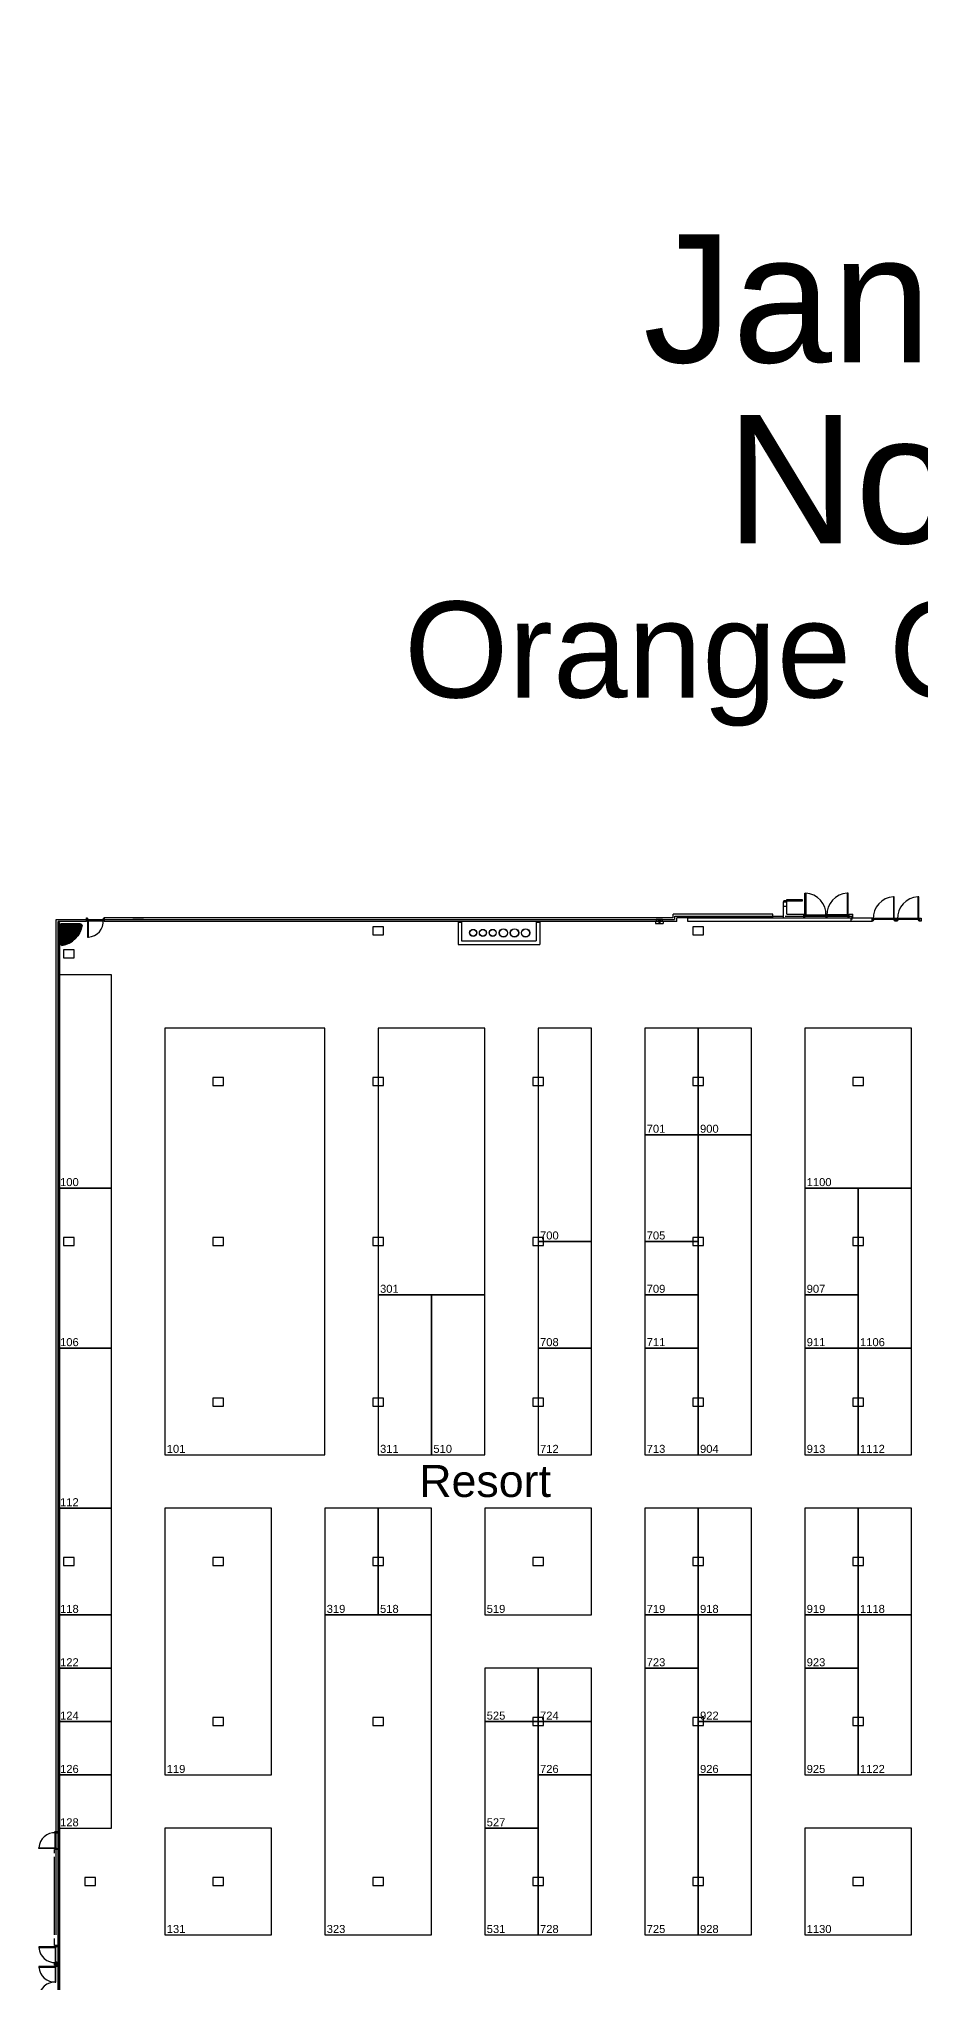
# Model space of a CAD drawing. Extents: x -2543 to 6312, y -522 to 14878.
# Drawn here: x -283 to 1700, y 10334 to 14705 of the extents above; entities that cross this region are included whole.
import ezdxf

# ---------------------------------------------------------------- set-up
doc = ezdxf.new("R2010")
doc.units = 0
doc.header["$LTSCALE"] = 5000
doc.header["$PDSIZE"] = 1
for name, color, linetype in [('BoothNumber', 7, 'Continuous'), ('BoothOutLine', 7, 'Continuous'), ('DRAWINGLAYER', 7, 'Continuous'), ('show_xref', 7, 'Continuous')]:
    doc.layers.add(name, color=color, linetype=linetype)
doc.layers.add('OCCC Phase V$0$2020sc01$0$L01-northsouth$0$S-CONC-COLS', color=7, linetype='Continuous', lineweight=50)
doc.layers.add('OCCC Phase V$0$2020sc01$0$L01-northsouth$0$S-CONC-SHAD', color=253, linetype='Continuous', lineweight=20)
doc.styles.add('Arial&EBMS', font='Arial', dxfattribs={"height": 1})
doc.styles.add('Arial&EBMS&B', font='Arial', dxfattribs={"height": 1})

# ---------------------------------------------------------------- blocks, each defined once
blk = doc.blocks.new('OCCC Phase V$0$2020sc01$0$L01-northsouth$0$c9q')
at = {"layer": 'OCCC Phase V$0$2020sc01$0$L01-northsouth$0$S-CONC-SHAD'}
h = blk.add_hatch(color=256, dxfattribs=at)
edge = h.paths.add_edge_path()
edge.add_line((6, 6), (49.4, 6))
edge.add_line((49.4, 6), (51.4, 8))
edge.add_line((51.4, 8), (53.4, 8))
edge.add_arc((0, 0), 54, 8.5196, 81.4804)
edge.add_line((8, 53.4), (8, 51.4))
edge.add_line((8, 51.4), (6, 49.4))
edge.add_line((6, 49.4), (6, 6))
at = {"layer": 'Defpoints'}
blk.add_point((25, 25), dxfattribs=at)
at = {"layer": 'OCCC Phase V$0$2020sc01$0$L01-northsouth$0$S-CONC-COLS'}
blk.add_lwpolyline([(6, 6), (49.4, 6), (51.4, 8), (53.4, 8, 0.329561), (8, 53.4), (8, 51.4), (6, 49.4)], format="xyb", close=True, dxfattribs=at)
blk = doc.blocks.new('FACILITY_X0000198')
at = {"layer": 'OCCC Phase V$0$2020sc01$0$L01-northsouth$0$S-CONC-SHAD'}
h = blk.add_hatch(color=256, dxfattribs=at)
h.paths.add_polyline_path([(1599.8, 14693), (1599.8, 14705)])
h.paths.add_polyline_path([(1620.2, 14705), (1599.8, 14705)])
h = blk.add_hatch(color=256, dxfattribs=at)
h.paths.add_polyline_path([(1599.8, 14693), (1599.8, 14705)])
h.paths.add_polyline_path([(1620.2, 14705), (1599.8, 14705)])
at = {"layer": 'show_xref'}
h = blk.add_hatch(color=0, dxfattribs=at)
edge = h.paths.add_edge_path()
edge.add_line((-234, 12714), (-234, 12670.6))
edge.add_line((-234, 12670.6), (-232, 12668.6))
edge.add_line((-232, 12668.6), (-232, 12666.6))
edge.add_arc((-240, 12720), 54, 278.5196, 351.4804)
edge.add_line((-186.6, 12712), (-188.6, 12712))
edge.add_line((-188.6, 12712), (-190.6, 12714))
edge.add_line((-190.6, 12714), (-234, 12714))
at = {"layer": 'show_xref', "color": 0}
for p, q in [((1400, 12764), (1392, 12764)), ((1392, 12754), (1392, 12764)), ((1393.6, 12764.1), (1393.6, 12764)), ((1393.6, 12764), (1398.4, 12764)), ((1398.4, 12764), (1398.4, 12764.1)), ((1400, 12754), (1400, 12764)), ((-244, 10440), (-244, 12724)), ((-244, 12724), (1147.4, 12724)), ((-240, 10816), (-240, 12720)), ((-176, 12720), (-240, 12720)), ((-236, 12716), (-240, 12720)), ((-176, 12720), (-176, 12728)), ((-176, 12726.4), (-176, 12721.6)), ((-175.9, 12726.4), (-176, 12726.4)), ((-176, 12721.6), (-175.9, 12721.6)), ((-136.1, 12726.4), (-136, 12726.4)), ((-136, 12721.6), (-136.1, 12721.6)), ((1144, 12728), (-136, 12728)), ((-136, 12720), (-136, 12728)), ((-136, 12726.4), (-136, 12721.6)), ((1152, 12720), (-136, 12720)), ((-72, 12728), (-48, 12728)), ((1122, 12720), (1104, 12720)), ((1368, 12736), (1144, 12736)), ((1144, 12728), (1144, 12736)), ((1147.5, 12732), (1392, 12732)), ((1147.5, 12724), (1147.5, 12732)), ((1368, 12728), (1152, 12728)), ((1152, 12720), (1152, 12728)), ((1368, 12728), (1368, 12736)), ((1392, 12728), (1392, 12754)), ((1392, 12754), (1400, 12754)), ((1392, 12728), (1438, 12728)), ((1396, 12732), (1546, 12732)), ((1400, 12736), (1400, 12754)), ((1400, 12736), (1438, 12736)), ((1438, 12728), (1438, 12736)), ((1438, 12729.6), (1438, 12734.4)), ((1438, 12734.4), (1438.1, 12734.4)), ((1438.1, 12729.6), (1438, 12729.6)), ((1487.4, 12731.2), (1487.4, 12732.8)), ((1487.5, 12732.9), (1488, 12732.9)), ((1487.5, 12732.8), (1487.5, 12731.2)), ((1488.1, 12732.8), (1487.5, 12732.8)), ((1487.5, 12731.2), (1488.1, 12731.2)), ((1488, 12731.1), (1487.5, 12731.1)), ((1488, 12732.9), (1488, 12734.8)), ((1488, 12729.2), (1488, 12731.1)), ((1489.9, 12734.9), (1488.1, 12734.9)), ((1488.1, 12734.8), (1489.9, 12734.8)), ((1488.1, 12734.8), (1488.1, 12732.8)), ((1488.1, 12731.2), (1488.1, 12729.2)), ((1489.9, 12729.2), (1488.1, 12729.2)), ((1488.1, 12729.1), (1489.9, 12729.1)), ((1489.9, 12734.8), (1489.9, 12732.8)), ((1489.9, 12732.8), (1490.5, 12732.8)), ((1489.9, 12731.2), (1489.9, 12729.2)), ((1490.5, 12731.2), (1489.9, 12731.2)), ((1490, 12732.9), (1490, 12734.8)), ((1490.5, 12732.9), (1490, 12732.9)), ((1490, 12729.2), (1490, 12731.1)), ((1490, 12731.1), (1490.5, 12731.1)), ((1490.5, 12732.8), (1490.5, 12731.2)), ((1490.6, 12731.2), (1490.6, 12732.8)), ((1540, 12734.4), (1539.9, 12734.4)), ((1539.9, 12729.6), (1540, 12729.6)), ((1540, 12728), (1540, 12736)), ((1540, 12736), (1548, 12736)), ((1540, 12729.6), (1540, 12734.4)), ((1540, 12728), (1548, 12728)), ((1546, 12732), (1546, 12723.8)), ((1548, 12728), (1548, 12736)), ((1592, 12726.1), (1592.1, 12726.1)), ((1592, 12721.4), (1592, 12726.1)), ((1592.1, 12721.4), (1592, 12721.4)), ((1644, 12726.1), (1643.9, 12726.1)), ((1643.9, 12721.4), (1644, 12721.4)), ((1644, 12721.4), (1644, 12726.1)), ((1647, 12726.1), (1647.1, 12726.1)), ((1647, 12721.4), (1647, 12726.1)), ((1647.1, 12721.4), (1647, 12721.4)), ((1699, 12726.1), (1698.9, 12726.1)), ((1698.9, 12721.4), (1699, 12721.4)), ((1699, 12721.4), (1699, 12726.1)), ((-240, -236), (-240, 12716)), ((-238, -238), (-238, 12718)), ((-236, -236), (-236, 12716)), ((492, 12708), (468, 12708)), ((468, 12708), (468, 12690)), ((468, 12690), (492, 12690)), ((492, 12690), (492, 12708)), ((492, 12708), (492, 12708)), ((660, 12718), (668, 12718)), ((660, 12718), (660, 12668)), ((668, 12718), (668, 12676)), ((668, 12676), (836, 12676)), ((836, 12718), (844, 12718)), ((836, 12718), (836, 12676)), ((844, 12718), (844, 12668)), ((1104, 12716), (1104, 12716)), ((1122, 12716), (1122, 12716)), ((1212, 12708), (1188, 12708)), ((1188, 12708), (1188, 12690)), ((1188, 12690), (1212, 12690)), ((1212, 12690), (1212, 12708)), ((1212, 12708), (1212, 12708)), ((-204, 12655.8), (-228, 12655.8)), ((-228, 12655.8), (-228, 12637.8)), ((-228, 12637.8), (-204, 12637.8)), ((-204, 12637.8), (-204, 12655.8)), ((-204, 12655.8), (-204, 12655.8)), ((660, 12668), (844, 12668)), ((132, 12369), (108, 12369)), ((108, 12369), (108, 12351)), ((108, 12351), (132, 12351)), ((132, 12351), (132, 12369)), ((132, 12369), (132, 12369)), ((492, 12369), (468, 12369)), ((468, 12369), (468, 12351)), ((468, 12351), (492, 12351)), ((492, 12351), (492, 12369)), ((492, 12369), (492, 12369)), ((852, 12369), (828, 12369)), ((828, 12369), (828, 12351)), ((828, 12351), (852, 12351)), ((852, 12351), (852, 12369)), ((852, 12369), (852, 12369)), ((1212, 12369), (1188, 12369)), ((1188, 12369), (1188, 12351)), ((1188, 12351), (1212, 12351)), ((1212, 12351), (1212, 12369)), ((1212, 12369), (1212, 12369)), ((1572, 12369), (1548, 12369)), ((1548, 12369), (1548, 12351)), ((1548, 12351), (1572, 12351)), ((1572, 12351), (1572, 12369)), ((1572, 12369), (1572, 12369)), ((-204, 12009), (-228, 12009)), ((-228, 12009), (-228, 11991)), ((-228, 11991), (-204, 11991)), ((-204, 11991), (-204, 12009)), ((-204, 12009), (-204, 12009)), ((132, 12009), (108, 12009)), ((108, 12009), (108, 11991)), ((108, 11991), (132, 11991)), ((132, 11991), (132, 12009)), ((132, 12009), (132, 12009)), ((492, 12009), (468, 12009)), ((468, 12009), (468, 11991)), ((468, 11991), (492, 11991)), ((492, 11991), (492, 12009)), ((492, 12009), (492, 12009)), ((852, 12009), (828, 12009)), ((828, 12009), (828, 11991)), ((828, 11991), (852, 11991)), ((852, 11991), (852, 12009)), ((852, 12009), (852, 12009)), ((1212, 12009), (1188, 12009)), ((1188, 12009), (1188, 11991)), ((1188, 11991), (1212, 11991)), ((1212, 11991), (1212, 12009)), ((1212, 12009), (1212, 12009)), ((1572, 12009), (1548, 12009)), ((1548, 12009), (1548, 11991)), ((1548, 11991), (1572, 11991)), ((1572, 11991), (1572, 12009)), ((1572, 12009), (1572, 12009)), ((132, 11647.8), (108, 11647.8)), ((108, 11647.8), (108, 11629.8)), ((108, 11629.8), (132, 11629.8)), ((132, 11629.8), (132, 11647.8)), ((132, 11647.8), (132, 11647.8)), ((492, 11647.8), (468, 11647.8)), ((468, 11647.8), (468, 11629.8)), ((468, 11629.8), (492, 11629.8)), ((492, 11629.8), (492, 11647.8)), ((492, 11647.8), (492, 11647.8)), ((852, 11647.8), (828, 11647.8)), ((828, 11647.8), (828, 11629.8)), ((828, 11629.8), (852, 11629.8)), ((852, 11629.8), (852, 11647.8)), ((852, 11647.8), (852, 11647.8)), ((1212, 11647.8), (1188, 11647.8)), ((1188, 11647.8), (1188, 11629.8)), ((1188, 11629.8), (1212, 11629.8)), ((1212, 11629.8), (1212, 11647.8)), ((1212, 11647.8), (1212, 11647.8)), ((1572, 11647.8), (1548, 11647.8)), ((1548, 11647.8), (1548, 11629.8)), ((1548, 11629.8), (1572, 11629.8)), ((1572, 11629.8), (1572, 11647.8)), ((1572, 11647.8), (1572, 11647.8)), ((-204, 11289), (-228, 11289)), ((-228, 11289), (-228, 11271)), ((-204, 11271), (-204, 11289)), ((-204, 11289), (-204, 11289)), ((132, 11289), (108, 11289)), ((108, 11289), (108, 11271)), ((132, 11271), (132, 11289)), ((132, 11289), (132, 11289)), ((492, 11289), (468, 11289)), ((468, 11289), (468, 11271)), ((492, 11271), (492, 11289)), ((492, 11289), (492, 11289)), ((852, 11289), (828, 11289)), ((828, 11289), (828, 11271)), ((852, 11271), (852, 11289)), ((852, 11289), (852, 11289)), ((1212, 11289), (1188, 11289)), ((1188, 11289), (1188, 11271)), ((1212, 11271), (1212, 11289)), ((1212, 11289), (1212, 11289)), ((1572, 11289), (1548, 11289)), ((1548, 11289), (1548, 11271)), ((1572, 11271), (1572, 11289)), ((1572, 11289), (1572, 11289)), ((-228, 11271), (-204, 11271)), ((108, 11271), (132, 11271)), ((468, 11271), (492, 11271)), ((828, 11271), (852, 11271)), ((1188, 11271), (1212, 11271)), ((1548, 11271), (1572, 11271)), ((132, 10929), (108, 10929)), ((108, 10929), (108, 10911)), ((132, 10911), (132, 10929)), ((132, 10929), (132, 10929)), ((492, 10929), (468, 10929)), ((468, 10929), (468, 10911)), ((492, 10911), (492, 10929)), ((492, 10929), (492, 10929)), ((852, 10929), (828, 10929)), ((828, 10929), (828, 10911)), ((852, 10911), (852, 10929)), ((852, 10929), (852, 10929)), ((1212, 10929), (1188, 10929)), ((1188, 10929), (1188, 10911)), ((1212, 10911), (1212, 10929)), ((1212, 10929), (1212, 10929)), ((1572, 10929), (1548, 10929)), ((1548, 10929), (1548, 10911)), ((1572, 10911), (1572, 10929)), ((1572, 10929), (1572, 10929)), ((108, 10911), (132, 10911)), ((468, 10911), (492, 10911)), ((828, 10911), (852, 10911)), ((1188, 10911), (1212, 10911)), ((1548, 10911), (1572, 10911)), ((-240, 10816), (-240, 10696)), ((-240, 10672), (-248, 10672)), ((-246.4, 10672), (-246.4, 10671.9)), ((-241.6, 10672), (-246.4, 10672)), ((-241.6, 10671.9), (-241.6, 10672)), ((-240, 10672), (-240, 10696)), ((-248, 10624), (-248, 10632)), ((-240, 10632), (-248, 10632)), ((-246.4, 10632), (-246.4, 10632.1)), ((-241.6, 10632), (-246.4, 10632)), ((-241.6, 10632.1), (-241.6, 10632)), ((-240, 10416), (-240, 10632)), ((-248, 10440), (-248, 10616)), ((-248, 10548), (-248, 10572)), ((-156, 10569), (-180, 10569)), ((-180, 10569), (-180, 10551)), ((-180, 10551), (-156, 10551)), ((-156, 10551), (-156, 10569)), ((-156, 10569), (-156, 10569)), ((132, 10569), (108, 10569)), ((108, 10569), (108, 10551)), ((108, 10551), (132, 10551)), ((132, 10551), (132, 10569)), ((132, 10569), (132, 10569)), ((492, 10569), (468, 10569)), ((468, 10569), (468, 10551)), ((468, 10551), (492, 10551)), ((492, 10551), (492, 10569)), ((492, 10569), (492, 10569)), ((852, 10569), (828, 10569)), ((828, 10569), (828, 10551)), ((828, 10551), (852, 10551)), ((852, 10551), (852, 10569)), ((852, 10569), (852, 10569)), ((1212, 10569), (1188, 10569)), ((1188, 10569), (1188, 10551)), ((1188, 10551), (1212, 10551)), ((1212, 10551), (1212, 10569)), ((1212, 10569), (1212, 10569)), ((1572, 10569), (1548, 10569)), ((1548, 10569), (1548, 10551)), ((1548, 10551), (1572, 10551)), ((1572, 10551), (1572, 10569)), ((1572, 10569), (1572, 10569)), ((-248, 10416), (-248, 10432)), ((-248, 10416), (-240, 10416)), ((-241.6, 10416), (-246.4, 10416)), ((-246.4, 10416), (-246.4, 10415.9)), ((-241.6, 10415.9), (-241.6, 10416)), ((-248, 10376), (-240, 10376)), ((-248, 10372), (-248, 10376)), ((-240, 10372), (-248, 10372)), ((-246.4, 10376), (-246.4, 10376.1)), ((-241.6, 10376), (-246.4, 10376)), ((-246.4, 10372), (-246.4, 10371.9)), ((-241.6, 10372), (-246.4, 10372)), ((-241.6, 10376.1), (-241.6, 10376)), ((-241.6, 10371.9), (-241.6, 10372)), ((-240, 10376), (-240, 10372))]:
    blk.add_line(p, q, dxfattribs=at)
for points in [[(1393.2, 12764.1, -0.414214), (1393.1, 12764.2), (1393.1, 12765.9, -0.414214), (1393.2, 12766), (1395.1, 12766), (1395.1, 12766.5, -0.414214), (1395.2, 12766.6), (1396.7, 12766.6, -0.414214), (1396.9, 12766.5), (1396.9, 12766), (1398.7, 12766, -0.414214), (1398.9, 12765.9), (1398.9, 12764.2, -0.414214), (1398.7, 12764.1), (1398.4, 12764.1), (1398.4, 12764.2), (1398.7, 12764.2), (1398.7, 12765.9), (1396.7, 12765.9), (1396.7, 12766.5), (1395.2, 12766.5), (1395.2, 12765.9), (1393.2, 12765.9), (1393.2, 12764.2), (1393.6, 12764.2), (1393.6, 12764.1)], [(-175.9, 12726.8, -0.414214), (-175.8, 12726.9), (-174.1, 12726.9, -0.414214), (-174, 12726.8), (-174, 12724.9), (-173.5, 12724.9, -0.414214), (-173.4, 12724.8), (-173.4, 12723.2, -0.414214), (-173.5, 12723.1), (-174, 12723.1), (-174, 12721.2, -0.414214), (-174.1, 12721.1), (-175.8, 12721.1, -0.414214), (-175.9, 12721.2), (-175.9, 12721.6), (-175.8, 12721.6), (-175.8, 12721.2), (-174.1, 12721.2), (-174.1, 12723.2), (-173.5, 12723.2), (-173.5, 12724.8), (-174.1, 12724.8), (-174.1, 12726.8), (-175.8, 12726.8), (-175.8, 12726.4), (-175.9, 12726.4)], [(-136.1, 12726.8, 0.414214), (-136.2, 12726.9), (-137.9, 12726.9, 0.414214), (-138, 12726.8), (-138, 12724.9), (-138.5, 12724.9, 0.414214), (-138.6, 12724.8), (-138.6, 12723.2, 0.414214), (-138.5, 12723.1), (-138, 12723.1), (-138, 12721.2, 0.414214), (-137.9, 12721.1), (-136.2, 12721.1, 0.414214), (-136.1, 12721.2), (-136.1, 12721.6), (-136.2, 12721.6), (-136.2, 12721.2), (-137.9, 12721.2), (-137.9, 12723.2), (-138.5, 12723.2), (-138.5, 12724.8), (-137.9, 12724.8), (-137.9, 12726.8), (-136.2, 12726.8), (-136.2, 12726.4), (-136.1, 12726.4)], [(1438.1, 12729.2, 0.414214), (1438.2, 12729.1), (1439.9, 12729.1, 0.414214), (1440, 12729.2), (1440, 12731.1), (1440.5, 12731.1, 0.414214), (1440.6, 12731.2), (1440.6, 12732.8, 0.414214), (1440.5, 12732.9), (1440, 12732.9), (1440, 12734.8, 0.414214), (1439.9, 12734.9), (1438.2, 12734.9, 0.414214), (1438.1, 12734.8), (1438.1, 12734.4), (1438.2, 12734.4), (1438.2, 12734.8), (1439.9, 12734.8), (1439.9, 12732.8), (1440.5, 12732.8), (1440.5, 12731.2), (1439.9, 12731.2), (1439.9, 12729.2), (1438.2, 12729.2), (1438.2, 12729.6), (1438.1, 12729.6)], [(1539.9, 12729.2, -0.414214), (1539.8, 12729.1), (1538.1, 12729.1, -0.414214), (1538, 12729.2), (1538, 12731.1), (1537.5, 12731.1, -0.414214), (1537.4, 12731.2), (1537.4, 12732.8, -0.414214), (1537.5, 12732.9), (1538, 12732.9), (1538, 12734.8, -0.414214), (1538.1, 12734.9), (1539.8, 12734.9, -0.414214), (1539.9, 12734.8), (1539.9, 12734.4), (1539.8, 12734.4), (1539.8, 12734.8), (1538.1, 12734.8), (1538.1, 12732.8), (1537.5, 12732.8), (1537.5, 12731.2), (1538.1, 12731.2), (1538.1, 12729.2), (1539.8, 12729.2), (1539.8, 12729.6), (1539.9, 12729.6)], [(1592.1, 12721, 0.414214), (1592.2, 12720.9), (1593.9, 12720.9, 0.414214), (1594, 12721), (1594, 12722.9), (1594.5, 12722.9, 0.414214), (1594.6, 12723), (1594.6, 12724.5, 0.414214), (1594.5, 12724.6), (1594, 12724.6), (1594, 12726.5, 0.414214), (1593.9, 12726.6), (1592.2, 12726.6, 0.414214), (1592.1, 12726.5), (1592.1, 12726.1), (1592.2, 12726.1), (1592.2, 12726.5), (1593.9, 12726.5), (1593.9, 12724.5), (1594.5, 12724.5), (1594.5, 12723), (1593.9, 12723), (1593.9, 12721), (1592.2, 12721), (1592.2, 12721.4), (1592.1, 12721.4)], [(1643.9, 12721, -0.414214), (1643.8, 12720.9), (1642.1, 12720.9, -0.414214), (1642, 12721), (1642, 12722.9), (1641.5, 12722.9, -0.414214), (1641.4, 12723), (1641.4, 12724.5, -0.414214), (1641.5, 12724.6), (1642, 12724.6), (1642, 12726.5, -0.414214), (1642.1, 12726.6), (1643.8, 12726.6, -0.414214), (1643.9, 12726.5), (1643.9, 12726.1), (1643.8, 12726.1), (1643.8, 12726.5), (1642.1, 12726.5), (1642.1, 12724.5), (1641.5, 12724.5), (1641.5, 12723), (1642.1, 12723), (1642.1, 12721), (1643.8, 12721), (1643.8, 12721.4), (1643.9, 12721.4)], [(1647.1, 12721, 0.414214), (1647.2, 12720.9), (1648.9, 12720.9, 0.414214), (1649, 12721), (1649, 12722.9), (1649.5, 12722.9, 0.414214), (1649.6, 12723), (1649.6, 12724.5, 0.414214), (1649.5, 12724.6), (1649, 12724.6), (1649, 12726.5, 0.414214), (1648.9, 12726.6), (1647.2, 12726.6, 0.414214), (1647.1, 12726.5), (1647.1, 12726.1), (1647.2, 12726.1), (1647.2, 12726.5), (1648.9, 12726.5), (1648.9, 12724.5), (1649.5, 12724.5), (1649.5, 12723), (1648.9, 12723), (1648.9, 12721), (1647.2, 12721), (1647.2, 12721.4), (1647.1, 12721.4)], [(1698.9, 12721, -0.414214), (1698.8, 12720.9), (1697.1, 12720.9, -0.414214), (1697, 12721), (1697, 12722.9), (1696.5, 12722.9, -0.414214), (1696.4, 12723), (1696.4, 12724.5, -0.414214), (1696.5, 12724.6), (1697, 12724.6), (1697, 12726.5, -0.414214), (1697.1, 12726.6), (1698.8, 12726.6, -0.414214), (1698.9, 12726.5), (1698.9, 12726.1), (1698.8, 12726.1), (1698.8, 12726.5), (1697.1, 12726.5), (1697.1, 12724.5), (1696.5, 12724.5), (1696.5, 12723), (1697.1, 12723), (1697.1, 12721), (1698.8, 12721), (1698.8, 12721.4), (1698.9, 12721.4)], [(-241.2, 10671.9, -0.414214), (-241.1, 10671.8), (-241.1, 10670.1, -0.414214), (-241.2, 10670), (-243.1, 10670), (-243.1, 10669.5, -0.414214), (-243.2, 10669.4), (-244.8, 10669.4, -0.414214), (-244.9, 10669.5), (-244.9, 10670), (-246.8, 10670, -0.414214), (-246.9, 10670.1), (-246.9, 10671.8, -0.414214), (-246.8, 10671.9), (-246.4, 10671.9), (-246.4, 10671.8), (-246.8, 10671.8), (-246.8, 10670.1), (-244.8, 10670.1), (-244.8, 10669.5), (-243.2, 10669.5), (-243.2, 10670.1), (-241.2, 10670.1), (-241.2, 10671.8), (-241.6, 10671.8), (-241.6, 10671.9)], [(-241.2, 10632.1, 0.414214), (-241.1, 10632.2), (-241.1, 10633.9, 0.414214), (-241.2, 10634), (-243.1, 10634), (-243.1, 10634.5, 0.414214), (-243.2, 10634.6), (-244.8, 10634.6, 0.414214), (-244.9, 10634.5), (-244.9, 10634), (-246.8, 10634, 0.414214), (-246.9, 10633.9), (-246.9, 10632.2, 0.414214), (-246.8, 10632.1), (-246.4, 10632.1), (-246.4, 10632.2), (-246.8, 10632.2), (-246.8, 10633.9), (-244.8, 10633.9), (-244.8, 10634.5), (-243.2, 10634.5), (-243.2, 10633.9), (-241.2, 10633.9), (-241.2, 10632.2), (-241.6, 10632.2), (-241.6, 10632.1)], [(-241.2, 10415.9, -0.414214), (-241.1, 10415.8), (-241.1, 10414.1, -0.414214), (-241.2, 10414), (-243.1, 10414), (-243.1, 10413.5, -0.414214), (-243.2, 10413.4), (-244.8, 10413.4, -0.414214), (-244.9, 10413.5), (-244.9, 10414), (-246.8, 10414, -0.414214), (-246.9, 10414.1), (-246.9, 10415.8, -0.414214), (-246.8, 10415.9), (-246.4, 10415.9), (-246.4, 10415.8), (-246.8, 10415.8), (-246.8, 10414.1), (-244.8, 10414.1), (-244.8, 10413.5), (-243.2, 10413.5), (-243.2, 10414.1), (-241.2, 10414.1), (-241.2, 10415.8), (-241.6, 10415.8), (-241.6, 10415.9)], [(-241.2, 10376.1, 0.414214), (-241.1, 10376.2), (-241.1, 10377.9, 0.414214), (-241.2, 10378), (-243.1, 10378), (-243.1, 10378.5, 0.414214), (-243.2, 10378.6), (-244.8, 10378.6, 0.414214), (-244.9, 10378.5), (-244.9, 10378), (-246.8, 10378, 0.414214), (-246.9, 10377.9), (-246.9, 10376.2, 0.414214), (-246.8, 10376.1), (-246.4, 10376.1), (-246.4, 10376.2), (-246.8, 10376.2), (-246.8, 10377.9), (-244.8, 10377.9), (-244.8, 10378.5), (-243.2, 10378.5), (-243.2, 10377.9), (-241.2, 10377.9), (-241.2, 10376.2), (-241.6, 10376.2), (-241.6, 10376.1)], [(-241.2, 10371.9, -0.414214), (-241.1, 10371.8), (-241.1, 10370.1, -0.414214), (-241.2, 10370), (-243.1, 10370), (-243.1, 10369.5, -0.414214), (-243.2, 10369.4), (-244.8, 10369.4, -0.414214), (-244.9, 10369.5), (-244.9, 10370), (-246.8, 10370, -0.414214), (-246.9, 10370.1), (-246.9, 10371.8, -0.414214), (-246.8, 10371.9), (-246.4, 10371.9), (-246.4, 10371.8), (-246.8, 10371.8), (-246.8, 10370.1), (-244.8, 10370.1), (-244.8, 10369.5), (-243.2, 10369.5), (-243.2, 10370.1), (-241.2, 10370.1), (-241.2, 10371.8), (-241.6, 10371.8), (-241.6, 10371.9)]]:
    blk.add_lwpolyline(points, format="xyb", close=True, dxfattribs=at)
for points in [[(1435.3, 12768.3), (1399.4, 12768.3), (1399.4, 12766.5), (1435.3, 12766.5)], [(1442.3, 12783.3), (1442.3, 12735.4), (1440.5, 12735.4), (1440.5, 12783.3)], [(1535.7, 12783.3), (1535.7, 12735.4), (1537.5, 12735.4), (1537.5, 12783.3)], [(1639.7, 12775), (1639.7, 12727.2), (1641.5, 12727.2), (1641.5, 12775)], [(1694.7, 12775), (1694.7, 12727.2), (1696.5, 12727.2), (1696.5, 12775)], [(-138.1, 12722.9), (-173.9, 12722.9), (-173.9, 12721.1), (-138.1, 12721.1)], [(-171.7, 12684.7), (-171.7, 12720.6), (-173.5, 12720.6), (-173.5, 12684.7)], [(1487.9, 12733.1), (1440.1, 12733.1), (1440.1, 12734.9), (1487.9, 12734.9)], [(1490.1, 12733.1), (1537.9, 12733.1), (1537.9, 12734.9), (1490.1, 12734.9)], [(1544, 12720.2), (1592, 12720.2), (1592, 12727.2), (1544, 12727.2)], [(1594.1, 12724.9), (1641.9, 12724.9), (1641.9, 12726.6), (1594.1, 12726.6)], [(1649.1, 12724.9), (1696.9, 12724.9), (1696.9, 12726.6), (1649.1, 12726.6)], [(-245.1, 10669.9), (-245.1, 10634.1), (-246.9, 10634.1), (-246.9, 10669.9)], [(-283.3, 10636.3), (-247.4, 10636.3), (-247.4, 10634.5), (-283.3, 10634.5)], [(-283.3, 10411.7), (-247.4, 10411.7), (-247.4, 10413.5), (-283.3, 10413.5)], [(-245.1, 10378.1), (-245.1, 10413.9), (-246.9, 10413.9), (-246.9, 10378.1)], [(-283.3, 10367.7), (-247.4, 10367.7), (-247.4, 10369.5), (-283.3, 10369.5)], [(-245.1, 10334.1), (-245.1, 10369.9), (-246.9, 10369.9), (-246.9, 10334.1)]]:
    blk.add_lwpolyline(points, close=True, dxfattribs=at)
blk.add_lwpolyline([(1104, 12720), (1104, 12716, 0.414214), (1105, 12715), (1121, 12715, 0.414214), (1122, 12716), (1122, 12720)], format="xyb", dxfattribs=at)
blk.add_lwpolyline([(1120, 12720), (1120, 12724), (1106, 12724), (1106, 12720)], dxfattribs=at)
at = {"layer": 'show_xref', "color": 0, "linetype": 'Continuous'}
blk.add_lwpolyline([(1544, 12727.2), (1176, 12727.2), (1176, 12720.2), (1544, 12720.2)], dxfattribs=at)
for points in [[(1644, 12720.2), (1644, 12727.2), (1647, 12727.2), (1647, 12720.2)], [(1699, 12720.2), (1699, 12727.2), (1702, 12727.2), (1702, 12720.2)]]:
    blk.add_lwpolyline(points, close=True, dxfattribs=at)
at = {"layer": 'show_xref', "color": 0}
for centre, radius in [((1399.4, 12766), 0.375), ((-174, 12720.6), 0.375), ((1113, 12720), 3), ((1440, 12735.4), 0.375), ((1538, 12735.4), 0.375), ((1642, 12727.1), 0.375), ((1697, 12727.1), 0.375), ((694, 12694), 8), ((694, 12694), 7.5), ((716, 12694), 8), ((716, 12694), 7.5), ((738, 12694), 8), ((738, 12694), 7.5), ((762, 12694), 9.5), ((762, 12694), 9), ((787, 12694), 9.5), ((787, 12694), 9), ((812, 12694), 9.5), ((812, 12694), 9), ((-247.4, 10634), 0.375), ((-247.4, 10414), 0.375), ((-247.4, 10370), 0.375)]:
    blk.add_circle(centre, radius, dxfattribs=at)
for centre, radius, start, end in [((1440, 12735.4), 48, 357.311, 87.311), ((1538, 12735.4), 48, 92.689, 182.689), ((1642, 12727.1), 48, 92.689, 182.689), ((1697, 12727.1), 48, 92.689, 182.689), ((-174, 12720.6), 36, 273.5857, 3.5856), ((1487.5, 12732.8), 0.125, 90, 180), ((1487.5, 12731.2), 0.125, 180, 270), ((1488.1, 12734.8), 0.125, 90, 180), ((1488.1, 12729.2), 0.125, 180, 270), ((1489.9, 12734.8), 0.125, 0, 90), ((1489.9, 12729.2), 0.125, 270, 0), ((1490.5, 12732.8), 0.125, 0, 90), ((1490.5, 12731.2), 0.125, 270, 0), ((-247.4, 10634), 36, 86.4144, 176.4143), ((-247.4, 10414), 36, 183.5857, 273.5856), ((-247.4, 10370), 36, 183.5857, 273.5856), ((-247.4, 10298), 36, 86.4144, 176.4143)]:
    blk.add_arc(centre, radius, start, end, dxfattribs=at)
for p in [(1398.9, 12766), (-174, 12721.1), (-138, 12721.1), (1440, 12734.9), (1488, 12734.9), (1490, 12734.9), (1538, 12734.9), (1594, 12726.6), (1642, 12726.6), (1649, 12726.6), (1697, 12726.6), (-246.9, 10670), (-246.9, 10634), (-246.9, 10414), (-246.9, 10378), (-246.9, 10370)]:
    blk.add_point(p, dxfattribs=at)
at = {"layer": 'show_xref', "color": 0, "rotation": 269.9999999779589}
blk.add_blockref('OCCC Phase V$0$2020sc01$0$L01-northsouth$0$c9q', (-240, 12720), dxfattribs=at)

msp = doc.modelspace()

# ---------------------------------------------------------------- linework, layer by layer
at = {"layer": 'BoothOutLine'}
for points in [[(-240, 12600), (-240, 12120), (-120, 12120), (-120, 12600), (-240, 12600)], [(0, 12480), (0, 11520), (360, 11520), (360, 12480), (0, 12480)], [(480, 12480), (480, 11880), (720, 11880), (720, 12480), (480, 12480)], [(840, 12480), (840, 12000), (960, 12000), (960, 12480), (840, 12480)], [(1080, 12480), (1080, 12240), (1200, 12240), (1200, 12480), (1080, 12480)], [(1200, 12480), (1200, 12240), (1320, 12240), (1320, 12480), (1200, 12480)], [(1440, 12480), (1440, 12120), (1680, 12120), (1680, 12480), (1440, 12480)], [(1080, 12240), (1080, 12000), (1200, 12000), (1200, 12240), (1080, 12240)], [(1200, 12240), (1200, 11520), (1320, 11520), (1320, 12240), (1200, 12240)], [(-240, 12120), (-240, 11760), (-120, 11760), (-120, 12120), (-240, 12120)], [(1440, 12120), (1440, 11880), (1560, 11880), (1560, 12120), (1440, 12120)], [(1560, 12120), (1560, 11760), (1680, 11760), (1680, 12120), (1560, 12120)], [(840, 12000), (840, 11760), (960, 11760), (960, 12000), (840, 12000)], [(1080, 12000), (1080, 11880), (1200, 11880), (1200, 12000), (1080, 12000)], [(480, 11880), (480, 11520), (600, 11520), (600, 11880), (480, 11880)], [(600, 11880), (600, 11520), (720, 11520), (720, 11880), (600, 11880)], [(1080, 11880), (1080, 11760), (1200, 11760), (1200, 11880), (1080, 11880)], [(1440, 11880), (1440, 11760), (1560, 11760), (1560, 11880), (1440, 11880)], [(-240, 11760), (-240, 11400), (-120, 11400), (-120, 11760), (-240, 11760)], [(840, 11760), (840, 11520), (960, 11520), (960, 11760), (840, 11760)], [(1080, 11760), (1080, 11520), (1200, 11520), (1200, 11760), (1080, 11760)], [(1440, 11760), (1440, 11520), (1560, 11520), (1560, 11760), (1440, 11760)], [(1560, 11760), (1560, 11520), (1680, 11520), (1680, 11760), (1560, 11760)], [(-240, 11400), (-240, 11160), (-120, 11160), (-120, 11400), (-240, 11400)], [(0, 11400), (0, 10800), (240, 10800), (240, 11400), (0, 11400)], [(360, 11400), (360, 11160), (480, 11160), (480, 11400), (360, 11400)], [(480, 11400), (480, 11160), (600, 11160), (600, 11400), (480, 11400)], [(720, 11400), (720, 11160), (960, 11160), (960, 11400), (720, 11400)], [(1080, 11400), (1080, 11160), (1200, 11160), (1200, 11400), (1080, 11400)], [(1200, 11400), (1200, 11160), (1320, 11160), (1320, 11400), (1200, 11400)], [(1440, 11400), (1440, 11160), (1560, 11160), (1560, 11400), (1440, 11400)], [(1560, 11400), (1560, 11160), (1680, 11160), (1680, 11400), (1560, 11400)], [(-240, 11160), (-240, 11040), (-120, 11040), (-120, 11160), (-240, 11160)], [(360, 11160), (360, 10440), (600, 10440), (600, 11160), (360, 11160)], [(1080, 11160), (1080, 11040), (1200, 11040), (1200, 11160), (1080, 11160)], [(1200, 11160), (1200, 10920), (1320, 10920), (1320, 11160), (1200, 11160)], [(1440, 11160), (1440, 11040), (1560, 11040), (1560, 11160), (1440, 11160)], [(1560, 11160), (1560, 10800), (1680, 10800), (1680, 11160), (1560, 11160)], [(-240, 11040), (-240, 10920), (-120, 10920), (-120, 11040), (-240, 11040)], [(720, 11040), (720, 10920), (840, 10920), (840, 11040), (720, 11040)], [(840, 11040), (840, 10920), (960, 10920), (960, 11040), (840, 11040)], [(1080, 11040), (1080, 10440), (1200, 10440), (1200, 11040), (1080, 11040)], [(1440, 11040), (1440, 10800), (1560, 10800), (1560, 11040), (1440, 11040)], [(-240, 10920), (-240, 10800), (-120, 10800), (-120, 10920), (-240, 10920)], [(720, 10920), (720, 10680), (840, 10680), (840, 10920), (720, 10920)], [(840, 10920), (840, 10800), (960, 10800), (960, 10920), (840, 10920)], [(1200, 10920), (1200, 10800), (1320, 10800), (1320, 10920), (1200, 10920)], [(-240, 10800), (-240, 10680), (-120, 10680), (-120, 10800), (-240, 10800)], [(840, 10800), (840, 10440), (960, 10440), (960, 10800), (840, 10800)], [(1200, 10800), (1200, 10440), (1320, 10440), (1320, 10800), (1200, 10800)], [(0, 10680), (0, 10440), (240, 10440), (240, 10680), (0, 10680)], [(720, 10680), (720, 10440), (840, 10440), (840, 10680), (720, 10680)], [(1440, 10680), (1440, 10440), (1680, 10440), (1680, 10680), (1440, 10680)]]:
    msp.add_lwpolyline(points, close=True, dxfattribs=at)

# ---------------------------------------------------------------- block references
msp.add_blockref('FACILITY_X0000198', (0, 0))

# ---------------------------------------------------------------- texts
at = {"layer": 'BoothNumber', "style": 'Arial&EBMS'}
for s, p in [('701', (1084.5, 12244.5)), ('900', (1204.5, 12244.5)), ('100', (-235.5, 12124.5)), ('1100', (1444.5, 12124.5)), ('700', (844.5, 12004.5)), ('705', (1084.5, 12004.5)), ('301', (484.5, 11884.5)), ('709', (1084.5, 11884.5)), ('907', (1444.5, 11884.5)), ('106', (-235.5, 11764.5)), ('708', (844.5, 11764.5)), ('711', (1084.5, 11764.5)), ('911', (1444.5, 11764.5)), ('1106', (1564.5, 11764.5)), ('101', (4.5, 11524.5)), ('311', (484.5, 11524.5)), ('510', (604.5, 11524.5)), ('712', (844.5, 11524.5)), ('713', (1084.5, 11524.5)), ('904', (1204.5, 11524.5)), ('913', (1444.5, 11524.5)), ('1112', (1564.5, 11524.5)), ('112', (-235.5, 11404.5)), ('118', (-235.5, 11164.5)), ('319', (364.5, 11164.5)), ('518', (484.5, 11164.5)), ('519', (724.5, 11164.5)), ('719', (1084.5, 11164.5)), ('918', (1204.5, 11164.5)), ('919', (1444.5, 11164.5)), ('1118', (1564.5, 11164.5)), ('122', (-235.5, 11044.5)), ('723', (1084.5, 11044.5)), ('923', (1444.5, 11044.5)), ('124', (-235.5, 10924.5)), ('525', (724.5, 10924.5)), ('724', (844.5, 10924.5)), ('922', (1204.5, 10924.5)), ('126', (-235.5, 10804.5)), ('119', (4.5, 10804.5)), ('726', (844.5, 10804.5)), ('926', (1204.5, 10804.5)), ('925', (1444.5, 10804.5)), ('1122', (1564.5, 10804.5)), ('128', (-235.5, 10684.5)), ('527', (724.5, 10684.5)), ('131', (4.5, 10444.5)), ('323', (364.5, 10444.5)), ('531', (724.5, 10444.5)), ('728', (844.5, 10444.5)), ('725', (1084.5, 10444.5)), ('928', (1204.5, 10444.5)), ('1130', (1444.5, 10444.5))]:
    msp.add_text(s, height=18, dxfattribs=at).set_placement(p)
at = {"layer": 'DRAWINGLAYER', "color": 178, "true_color": 0x000000}
for s, height, style, p in [('January 10-12, 2013', 288, 'Arial&EBMS', (1076.469557, 13977.243996)), ('North/South Hall A', 288, 'Arial&EBMS', (1263.085089, 13570.580989)), ('Orange County Convention Center', 216, 'Arial&EBMS&B', (538.556681, 13223.472141))]:
    msp.add_text(s, height=height, dxfattribs=dict(at, style=style)).set_placement(p)
at = {"layer": 'DRAWINGLAYER', "color": 5, "true_color": 0x0000ff, "style": 'Arial&EBMS&B'}
msp.add_text('Resort', height=72, dxfattribs=at).set_placement((572.803146, 11425.252456))

doc.saveas('drawing.dxf')
